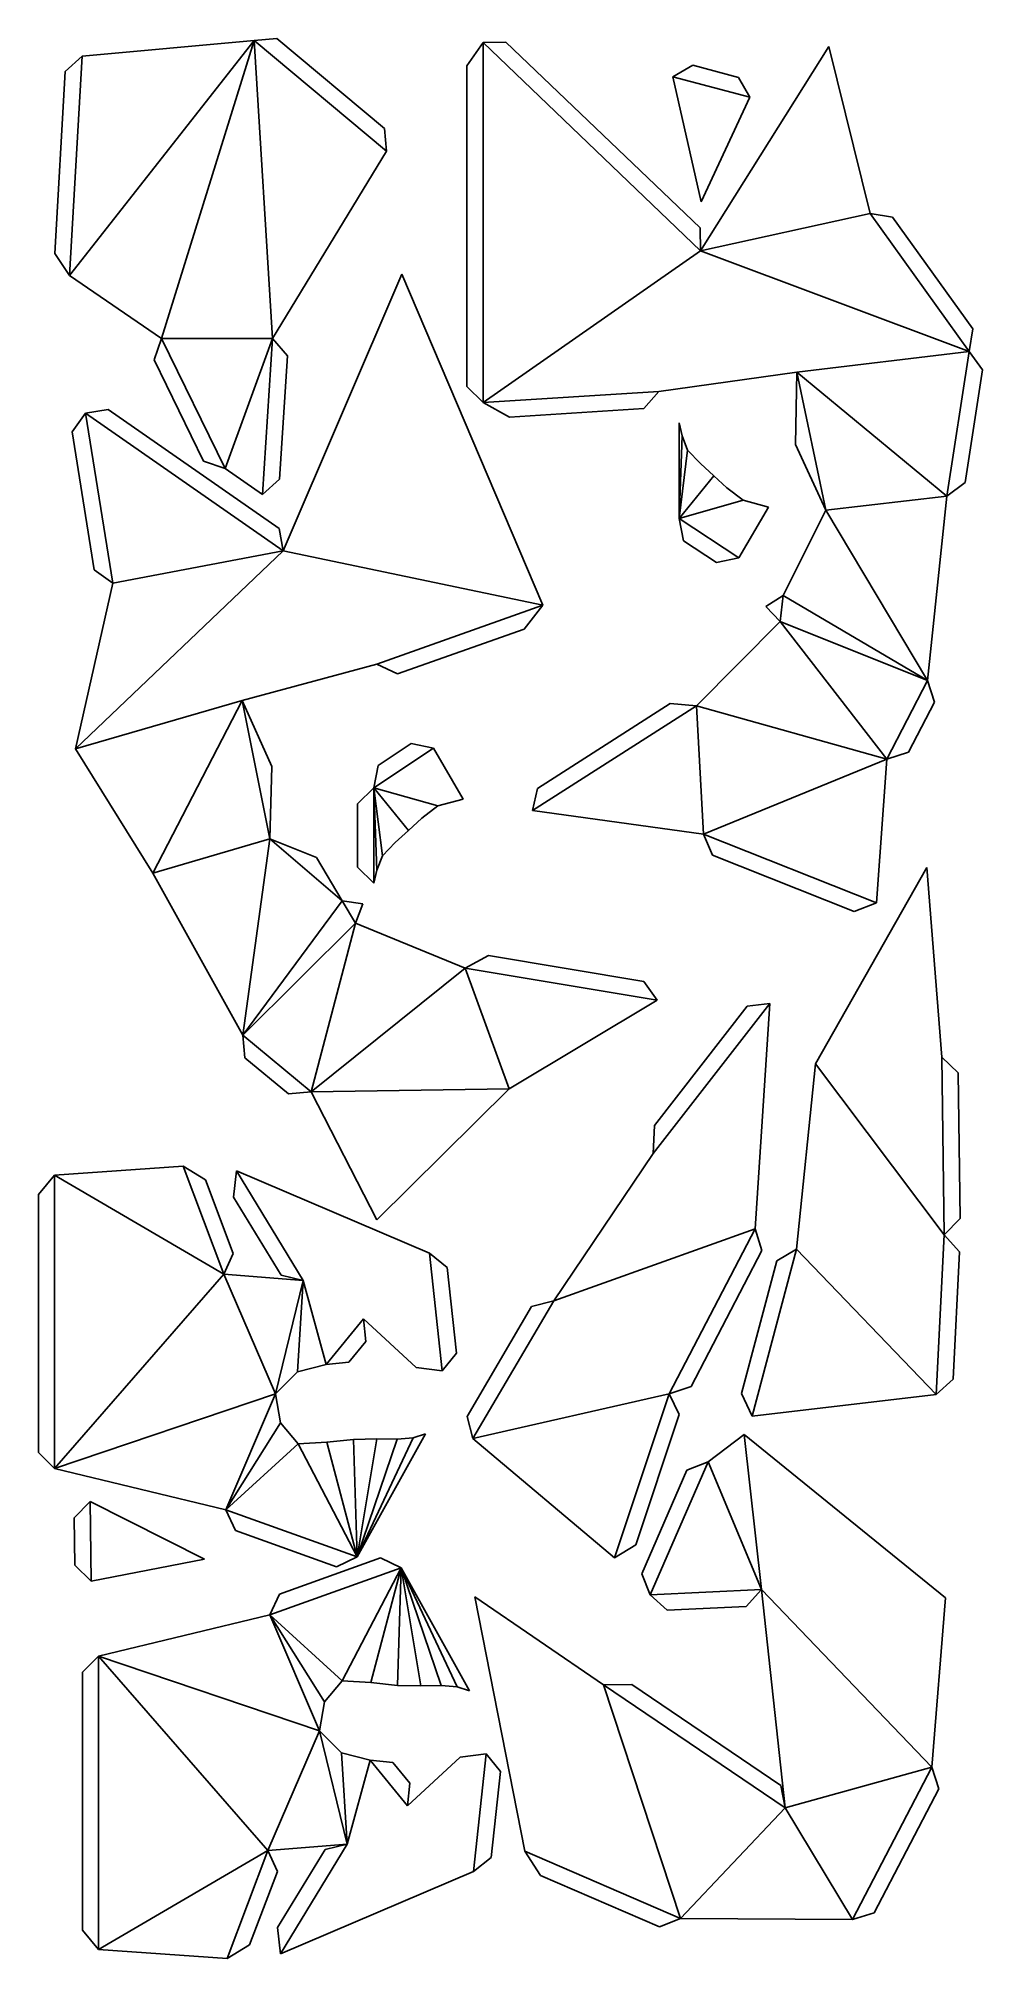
# Model space of a CAD drawing. Extents: x 606 to 899, y 6 to 601.
import ezdxf

# ---------------------------------------------------------------- set-up
doc = ezdxf.new("R2010")
doc.units = 0

msp = doc.modelspace()

# ---------------------------------------------------------------- linework, layer by layer
at = {"layer": 'CutLine', "color": 8, "linetype": 'CONTINUOUS'}
for p, q in [((614.390766, 590.779075), (619.670814, 595.482381)), ((672.965956, 600.399058), (619.670814, 595.482381)), ((672.965956, 600.399058), (680.008546, 601.033034)), ((680.008546, 601.033034), (713.418077, 573.141816)), ((739.016394, 592.578501), (744.016394, 599.753436)), ((744.016394, 599.753436), (751.085732, 599.909846)), ((751.085732, 599.909846), (811.32082, 542.282478)), ((851.234966, 598.511326), (811.47723, 535.21314)), ((864.094342, 546.737638), (851.234966, 598.511326)), ((611.128432, 534.308368), (614.390766, 590.779075)), ((739.016394, 493.154361), (739.016394, 592.578501)), ((802.930942, 589.160091), (809.046081, 592.710453)), ((809.046081, 592.710453), (823.24477, 588.942778)), ((802.930942, 589.160091), (811.717712, 550.335046)), ((823.24477, 588.942778), (826.795132, 582.827639)), ((811.717712, 550.335046), (826.795132, 582.827639)), ((713.418077, 573.141816), (714.052054, 566.099226)), ((678.72346, 507.94572), (714.052054, 566.099226)), ((811.32082, 542.282478), (811.47723, 535.21314)), ((864.094342, 546.737638), (871.072531, 545.595329)), ((871.072531, 545.595329), (895.964536, 510.958655)), ((615.746449, 527.551981), (611.128432, 534.308368)), ((615.746449, 527.551981), (644.212371, 508.04005)), ((718.796609, 527.962656), (682.028991, 442.145663)), ((762.536517, 425.292437), (718.796609, 527.962656)), ((641.922892, 501.349886), (644.212371, 508.04005)), ((678.72346, 507.94572), (683.382819, 502.626851)), ((895.964536, 510.958655), (894.822227, 503.980465)), ((657.315861, 469.940376), (641.922892, 501.349886)), ((683.382819, 502.626851), (680.855398, 464.387528)), ((894.822227, 503.980465), (898.993664, 498.270902)), ((798.551123, 491.548925), (841.400567, 497.584915)), ((840.968424, 475.162186), (841.400567, 497.584915)), ((898.993664, 498.270902), (893.551581, 463.310657)), ((744.016394, 488.154361), (739.016394, 493.154361)), ((752.243669, 483.656798), (744.016394, 488.154361)), ((798.551123, 491.548925), (793.87141, 486.247955)), ((616.499613, 479.067129), (620.643246, 484.796903)), ((620.643246, 484.796903), (627.727243, 485.963317)), ((627.727243, 485.963317), (680.775821, 449.104799)), ((793.87141, 486.247955), (752.243669, 483.656798)), ((623.375024, 436.269098), (616.499613, 479.067129)), ((805.733748, 477.804299), (804.796282, 481.834839)), ((804.796282, 481.834839), (804.796282, 452.23289)), ((807.477215, 473.358244), (805.733748, 477.804299)), ((811.485068, 469.222032), (807.477215, 473.358244)), ((850.325737, 454.78067), (840.968424, 475.162186)), ((664.006025, 467.650897), (657.315861, 469.940376)), ((664.006025, 467.650897), (675.532052, 459.660435)), ((680.855398, 464.387528), (675.532052, 459.660435)), ((815.6106, 465.42094), (811.485068, 469.222032)), ((819.685554, 461.653028), (815.6106, 465.42094)), ((824.673404, 457.851748), (819.685554, 461.653028)), ((881.924385, 401.995516), (887.842018, 459.139219)), ((893.551581, 463.310657), (887.842018, 459.139219)), ((823.326141, 439.950959), (832.574999, 455.751517)), ((832.574999, 455.751517), (824.673404, 457.851748)), ((850.325737, 454.78067), (837.145464, 428.274901)), ((680.775821, 449.104799), (682.028991, 442.145663)), ((806.201533, 445.302864), (804.796282, 452.23289)), ((816.396114, 438.545708), (806.201533, 445.302864)), ((629.104798, 432.125465), (623.375024, 436.269098)), ((823.326141, 439.950959), (816.396114, 438.545708)), ((629.104798, 432.125465), (617.593557, 380.745799)), ((762.536517, 425.292437), (756.730258, 417.930136)), ((831.689874, 424.858463), (837.145464, 428.274901)), ((836.160175, 420.226841), (831.689874, 424.858463)), ((756.730258, 417.930136), (717.417511, 403.998489)), ((836.160175, 420.226841), (810.270499, 394.132021)), ((669.247698, 395.799919), (711.034562, 407.04118)), ((717.417511, 403.998489), (711.034562, 407.04118)), ((881.924385, 401.995516), (884.058903, 395.254311)), ((669.247698, 395.799919), (678.433583, 375.340568)), ((760.899282, 368.518254), (802.076485, 394.829776)), ((802.076485, 394.829776), (810.270499, 394.132021)), ((884.058903, 395.254311), (875.985536, 379.699321)), ((711.490112, 375.62979), (721.684693, 382.386945)), ((721.684693, 382.386945), (728.614719, 380.981694)), ((617.593557, 380.745799), (641.590275, 342.228034)), ((678.433583, 375.340568), (677.813221, 352.922257)), ((710.08486, 368.699763), (711.490112, 375.62979)), ((737.863577, 365.181136), (728.614719, 380.981694)), ((866.048883, 333.006629), (869.244332, 377.564803)), ((875.985536, 379.699321), (869.244332, 377.564803)), ((705.08486, 363.699763), (710.08486, 368.699763)), ((705.08486, 344.097814), (705.08486, 363.699763)), ((729.961982, 363.080906), (737.863577, 365.181136)), ((759.378207, 361.612725), (760.899282, 368.518254)), ((720.899178, 355.511713), (724.974133, 359.279625)), ((724.974133, 359.279625), (729.961982, 363.080906)), ((759.378207, 361.612725), (812.383168, 354.33788)), ((677.813221, 352.922257), (692.316679, 347.115489)), ((712.765794, 347.574409), (716.773646, 351.710621)), ((716.773646, 351.710621), (720.899178, 355.511713)), ((815.182702, 347.844605), (812.383168, 354.33788)), ((692.316679, 347.115489), (700.327578, 333.70302)), ((711.022326, 343.128354), (712.765794, 347.574409)), ((859.187599, 330.353373), (815.182702, 347.844605)), ((641.590275, 342.228034), (669.431232, 291.975648)), ((710.08486, 339.097814), (705.08486, 344.097814)), ((710.08486, 339.097814), (711.022326, 343.128354)), ((881.655037, 343.990579), (847.121492, 283.080125)), ((886.379132, 285.233706), (881.655037, 343.990579)), ((700.327578, 333.70302), (706.685708, 332.698178)), ((706.685708, 332.698178), (704.388376, 326.685044)), ((866.048883, 333.006629), (859.187599, 330.353373)), ((738.434211, 312.825172), (704.388376, 326.685044)), ((738.434211, 312.825172), (745.69916, 316.678645)), ((745.69916, 316.678645), (793.894327, 308.611172)), ((793.894327, 308.611172), (798.000241, 302.854309)), ((752.087406, 275.386859), (798.000241, 302.854309)), ((797.167784, 263.98184), (825.975937, 300.981152)), ((825.975937, 300.981152), (832.992857, 301.85456)), ((828.405188, 231.986095), (832.992857, 301.85456)), ((670.109627, 284.937197), (669.431232, 291.975648)), ((683.633647, 273.790994), (670.109627, 284.937197)), ((847.121492, 283.080125), (841.29633, 225.624936)), ((886.379132, 285.233706), (891.442412, 280.297797)), ((891.442412, 280.297797), (892.017239, 235.171232)), ((690.672097, 274.469389), (683.633647, 273.790994)), ((690.672097, 274.469389), (711.075921, 234.728658)), ((711.075921, 234.728658), (752.087406, 275.386859)), ((796.779015, 255.343864), (797.167784, 263.98184)), ((650.920743, 251.413586), (611.045094, 248.60631)), ((650.920743, 251.413586), (657.895055, 247.126706)), ((796.779015, 255.343864), (765.920388, 209.659216)), ((606.045094, 242.573049), (611.045094, 248.60631)), ((657.895055, 247.126706), (666.528816, 224.371364)), ((666.580058, 241.789779), (667.460916, 249.928726)), ((727.347008, 224.454924), (667.460916, 249.928726)), ((606.045094, 162.626658), (606.045094, 242.573049)), ((681.366134, 217.630629), (666.580058, 241.789779)), ((892.017239, 235.171232), (887.08133, 230.107952)), ((828.405188, 231.986095), (830.529282, 225.241599)), ((887.08133, 230.107952), (891.819977, 224.859597)), ((666.528816, 224.371364), (663.6277, 217.922835)), ((727.347008, 224.454924), (732.856069, 220.022065)), ((830.529282, 225.241599), (808.557748, 183.068542)), ((824.223268, 180.884708), (835.179171, 222.078055)), ((835.179171, 222.078055), (841.29633, 225.624936)), ((891.819977, 224.859597), (889.804233, 185.363949)), ((688.240899, 215.976057), (663.6277, 217.922835)), ((688.240899, 215.976057), (681.366134, 217.630629)), ((732.856069, 220.022065), (735.735866, 193.418603)), ((759.078075, 207.875191), (765.920388, 209.659216)), ((706.951733, 204.052766), (707.619785, 197.013327)), ((706.951733, 204.052766), (723.261463, 188.946668)), ((739.074037, 173.760562), (759.078075, 207.875191)), ((707.619785, 197.013327), (702.326155, 190.609604)), ((702.326155, 190.609604), (695.286715, 189.941553)), ((735.735866, 193.418603), (731.303007, 187.909541)), ((679.645586, 180.781639), (686.424811, 187.596055)), ((686.424811, 187.596055), (695.286715, 189.941553)), ((723.261463, 188.946668), (731.303007, 187.909541)), ((889.804233, 185.363949), (884.555879, 180.625302)), ((681.198301, 171.804887), (679.645586, 180.781639)), ((808.557748, 183.068542), (801.722487, 180.770232)), ((801.722487, 180.770232), (804.887044, 174.446817)), ((827.544872, 173.92052), (824.223268, 180.884708)), ((827.544872, 173.92052), (884.555879, 180.625302)), ((740.858062, 166.918249), (739.074037, 173.760562)), ((804.887044, 174.446817), (791.422292, 134.003968)), ((686.649195, 165.348576), (681.198301, 171.804887)), ((703.798294, 166.698667), (695.507098, 165.843029)), ((711.048853, 166.898742), (703.798294, 166.698667)), ((704.904814, 130.231959), (726.17533, 168.434409)), ((717.344759, 166.792995), (711.048853, 166.898742)), ((722.360549, 167.147315), (717.344759, 166.792995)), ((726.17533, 168.434409), (722.360549, 167.147315)), ((740.858062, 166.918249), (784.822011, 130.007813)), ((824.993409, 168.196067), (813.840276, 159.692868)), ((887.447077, 117.59578), (824.993409, 168.196067)), ((611.045094, 157.626658), (606.045094, 162.626658)), ((695.507098, 165.843029), (686.649195, 165.348576)), ((611.045094, 157.626658), (664.159038, 144.802123)), ((793.30268, 125.030299), (807.260417, 157.103377)), ((807.260417, 157.103377), (813.840276, 159.692868)), ((617.150545, 142.386007), (622.073635, 147.461751)), ((657.623922, 129.551738), (622.073635, 147.461751)), ((667.183548, 138.410539), (664.159038, 144.802123)), ((617.374793, 127.69765), (617.150545, 142.386007)), ((698.513231, 127.207449), (667.183548, 138.410539)), ((791.422292, 134.003968), (784.822011, 130.007813)), ((622.450537, 122.774559), (617.374793, 127.69765)), ((622.450537, 122.774559), (657.623922, 129.551738)), ((680.83894, 118.726399), (712.168623, 129.929489)), ((704.904814, 130.231959), (698.513231, 127.207449)), ((712.168623, 129.929489), (718.560207, 126.904979)), ((739.830723, 88.702529), (718.560207, 126.904979)), ((795.89217, 118.45044), (793.30268, 125.030299)), ((830.363735, 120.104348), (825.609099, 114.870474)), ((830.363735, 120.104348), (837.748504, 52.462608)), ((677.81443, 112.334815), (680.83894, 118.726399)), ((781.423665, 90.639202), (741.434115, 117.887867)), ((741.434115, 117.887867), (756.930935, 39.016464)), ((801.126044, 113.695804), (795.89217, 118.45044)), ((825.609099, 114.870474), (801.126044, 113.695804)), ((883.268338, 65.108477), (887.447077, 117.59578)), ((677.81443, 112.334815), (624.700486, 99.51028)), ((619.700486, 94.51028), (624.700486, 99.51028)), ((619.700486, 14.563889), (619.700486, 94.51028)), ((694.853693, 85.332051), (700.304587, 91.788362)), ((700.304587, 91.788362), (709.162491, 91.293909)), ((709.162491, 91.293909), (717.453686, 90.438272)), ((717.453686, 90.438272), (724.704246, 90.238196)), ((724.704246, 90.238196), (731.000152, 90.343943)), ((731.000152, 90.343943), (736.015942, 89.989623)), ((736.015942, 89.989623), (739.830723, 88.702529)), ((781.423665, 90.639202), (790.174633, 90.748144)), ((790.174633, 90.748144), (836.41493, 59.406784)), ((693.300978, 76.355299), (694.853693, 85.332051)), ((700.080204, 69.540884), (693.300978, 76.355299)), ((708.942108, 67.195386), (700.080204, 69.540884)), ((708.942108, 67.195386), (715.981547, 66.527334)), ((715.981547, 66.527334), (721.275177, 60.123611)), ((736.916856, 68.19027), (720.607126, 53.084172)), ((744.958399, 69.227397), (736.916856, 68.19027)), ((744.958399, 69.227397), (749.391258, 63.718335)), ((721.275177, 60.123611), (720.607126, 53.084172)), ((749.391258, 63.718335), (746.511462, 37.114873)), ((883.268338, 65.108477), (885.392277, 58.363932)), ((836.41493, 59.406784), (837.748504, 52.462608)), ((885.392277, 58.363932), (865.363438, 19.921919)), ((677.283093, 39.214103), (701.896291, 41.160881)), ((677.283093, 39.214103), (680.184208, 32.765574)), ((680.235451, 15.347159), (695.021527, 39.506309)), ((695.021527, 39.506309), (701.896291, 41.160881)), ((746.511462, 37.114873), (741.0024, 32.682014)), ((761.818854, 31.460791), (756.930935, 39.016464)), ((680.184208, 32.765574), (671.550447, 10.010232)), ((681.116308, 7.208212), (741.0024, 32.682014)), ((798.701199, 15.541157), (761.818854, 31.460791)), ((805.273283, 18.150316), (798.701199, 15.541157)), ((805.273283, 18.150316), (858.618893, 17.79798)), ((865.363438, 19.921919), (858.618893, 17.79798)), ((624.700486, 8.530628), (619.700486, 14.563889)), ((681.116308, 7.208212), (680.235451, 15.347159)), ((624.700486, 8.530628), (664.576136, 5.723352)), ((671.550447, 10.010232), (664.576136, 5.723352))]:
    msp.add_line(p, q, dxfattribs=at)
at = {"layer": 'MountainLine', "color": 5, "linetype": 'CONTINUOUS'}
for p, q in [((619.670814, 595.482381), (615.746449, 527.551981)), ((744.016394, 599.753436), (744.016394, 488.154361)), ((811.47723, 535.21314), (744.016394, 599.753436)), ((864.094342, 546.737638), (811.47723, 535.21314)), ((894.822227, 503.980465), (864.094342, 546.737638)), ((678.72346, 507.94572), (644.212371, 508.04005)), ((675.532052, 459.660435), (678.72346, 507.94572)), ((887.842018, 459.139219), (894.822227, 503.980465)), ((841.400567, 497.584915), (887.842018, 459.139219)), ((620.643246, 484.796903), (629.104798, 432.125465)), ((682.028991, 442.145663), (620.643246, 484.796903)), ((804.796282, 452.23289), (805.733748, 477.804299)), ((804.796282, 452.23289), (815.6106, 465.42094)), ((887.842018, 459.139219), (850.325737, 454.78067)), ((824.673404, 457.851748), (804.796282, 452.23289)), ((804.796282, 452.23289), (823.326141, 439.950959)), ((629.104798, 432.125465), (682.028991, 442.145663)), ((837.145464, 428.274901), (836.160175, 420.226841)), ((869.244332, 377.564803), (836.160175, 420.226841)), ((836.160175, 420.226841), (881.924385, 401.995516)), ((641.590275, 342.228034), (669.247698, 395.799919)), ((810.270499, 394.132021), (759.378207, 361.612725)), ((812.383168, 354.33788), (810.270499, 394.132021)), ((810.270499, 394.132021), (869.244332, 377.564803)), ((728.614719, 380.981694), (710.08486, 368.699763)), ((710.08486, 368.699763), (710.08486, 339.097814)), ((711.022326, 343.128354), (710.08486, 368.699763)), ((720.899178, 355.511713), (710.08486, 368.699763)), ((710.08486, 368.699763), (729.961982, 363.080906)), ((677.813221, 352.922257), (641.590275, 342.228034)), ((700.327578, 333.70302), (677.813221, 352.922257)), ((704.388376, 326.685044), (700.327578, 333.70302)), ((704.388376, 326.685044), (669.431232, 291.975648)), ((704.388376, 326.685044), (690.672097, 274.469389)), ((690.672097, 274.469389), (738.434211, 312.825172)), ((738.434211, 312.825172), (752.087406, 275.386859)), ((798.000241, 302.854309), (738.434211, 312.825172)), ((847.121492, 283.080125), (887.08133, 230.107952)), ((663.6277, 217.922835), (611.045094, 248.60631)), ((611.045094, 248.60631), (611.045094, 157.626658)), ((667.460916, 249.928726), (688.240899, 215.976057)), ((828.405188, 231.986095), (765.920388, 209.659216)), ((731.303007, 187.909541), (727.347008, 224.454924)), ((841.29633, 225.624936), (884.555879, 180.625302)), ((688.240899, 215.976057), (679.645586, 180.781639)), ((686.424811, 187.596055), (688.240899, 215.976057)), ((688.240899, 215.976057), (695.286715, 189.941553)), ((679.645586, 180.781639), (611.045094, 157.626658)), ((740.858062, 166.918249), (801.722487, 180.770232)), ((664.159038, 144.802123), (681.198301, 171.804887)), ((703.798294, 166.698667), (704.904814, 130.231959)), ((704.904814, 130.231959), (722.360549, 167.147315)), ((704.904814, 130.231959), (711.048853, 166.898742)), ((717.344759, 166.792995), (704.904814, 130.231959)), ((824.993409, 168.196067), (830.363735, 120.104348)), ((664.159038, 144.802123), (686.649195, 165.348576)), ((704.904814, 130.231959), (695.507098, 165.843029)), ((718.560207, 126.904979), (709.162491, 91.293909)), ((717.453686, 90.438272), (718.560207, 126.904979)), ((731.000152, 90.343943), (718.560207, 126.904979)), ((718.560207, 126.904979), (724.704246, 90.238196)), ((736.015942, 89.989623), (718.560207, 126.904979)), ((795.89217, 118.45044), (830.363735, 120.104348)), ((830.363735, 120.104348), (883.268338, 65.108477)), ((694.853693, 85.332051), (677.81443, 112.334815)), ((700.304587, 91.788362), (677.81443, 112.334815)), ((624.700486, 99.51028), (693.300978, 76.355299)), ((624.700486, 99.51028), (624.700486, 8.530628)), ((837.748504, 52.462608), (781.423665, 90.639202)), ((781.423665, 90.639202), (805.273283, 18.150316)), ((693.300978, 76.355299), (701.896291, 41.160881)), ((701.896291, 41.160881), (700.080204, 69.540884)), ((708.942108, 67.195386), (701.896291, 41.160881)), ((741.0024, 32.682014), (744.958399, 69.227397)), ((858.618893, 17.79798), (883.268338, 65.108477)), ((624.700486, 8.530628), (677.283093, 39.214103)), ((701.896291, 41.160881), (681.116308, 7.208212)), ((756.930935, 39.016464), (805.273283, 18.150316))]:
    msp.add_line(p, q, dxfattribs=at)
at = {"layer": 'ValleyLine', "color": 1, "linetype": 'CONTINUOUS'}
for p, q in [((615.746449, 527.551981), (672.965956, 600.399058)), ((672.965956, 600.399058), (644.212371, 508.04005)), ((714.052054, 566.099226), (672.965956, 600.399058)), ((672.965956, 600.399058), (678.72346, 507.94572)), ((826.795132, 582.827639), (802.930942, 589.160091)), ((811.47723, 535.21314), (744.016394, 488.154361)), ((811.47723, 535.21314), (894.822227, 503.980465)), ((644.212371, 508.04005), (664.006025, 467.650897)), ((664.006025, 467.650897), (678.72346, 507.94572)), ((894.822227, 503.980465), (841.400567, 497.584915)), ((841.400567, 497.584915), (850.325737, 454.78067)), ((744.016394, 488.154361), (798.551123, 491.548925)), ((807.477215, 473.358244), (804.796282, 452.23289)), ((850.325737, 454.78067), (881.924385, 401.995516)), ((617.593557, 380.745799), (682.028991, 442.145663)), ((762.536517, 425.292437), (682.028991, 442.145663)), ((711.034562, 407.04118), (762.536517, 425.292437)), ((881.924385, 401.995516), (837.145464, 428.274901)), ((869.244332, 377.564803), (881.924385, 401.995516)), ((669.247698, 395.799919), (617.593557, 380.745799)), ((677.813221, 352.922257), (669.247698, 395.799919)), ((869.244332, 377.564803), (812.383168, 354.33788)), ((710.08486, 368.699763), (712.765794, 347.574409)), ((669.431232, 291.975648), (677.813221, 352.922257)), ((812.383168, 354.33788), (866.048883, 333.006629)), ((669.431232, 291.975648), (700.327578, 333.70302)), ((832.992857, 301.85456), (796.779015, 255.343864)), ((669.431232, 291.975648), (690.672097, 274.469389)), ((887.08133, 230.107952), (886.379132, 285.233706)), ((752.087406, 275.386859), (690.672097, 274.469389)), ((663.6277, 217.922835), (650.920743, 251.413586)), ((801.722487, 180.770232), (828.405188, 231.986095)), ((884.555879, 180.625302), (887.08133, 230.107952)), ((841.29633, 225.624936), (827.544872, 173.92052)), ((611.045094, 157.626658), (663.6277, 217.922835)), ((663.6277, 217.922835), (679.645586, 180.781639)), ((765.920388, 209.659216), (740.858062, 166.918249)), ((695.286715, 189.941553), (706.951733, 204.052766)), ((679.645586, 180.781639), (664.159038, 144.802123)), ((784.822011, 130.007813), (801.722487, 180.770232)), ((686.649195, 165.348576), (704.904814, 130.231959)), ((813.840276, 159.692868), (795.89217, 118.45044)), ((830.363735, 120.104348), (813.840276, 159.692868)), ((622.073635, 147.461751), (622.450537, 122.774559)), ((664.159038, 144.802123), (704.904814, 130.231959)), ((718.560207, 126.904979), (677.81443, 112.334815)), ((700.304587, 91.788362), (718.560207, 126.904979)), ((677.81443, 112.334815), (693.300978, 76.355299)), ((677.283093, 39.214103), (624.700486, 99.51028)), ((693.300978, 76.355299), (677.283093, 39.214103)), ((720.607126, 53.084172), (708.942108, 67.195386)), ((883.268338, 65.108477), (837.748504, 52.462608)), ((805.273283, 18.150316), (837.748504, 52.462608)), ((837.748504, 52.462608), (858.618893, 17.79798)), ((664.576136, 5.723352), (677.283093, 39.214103))]:
    msp.add_line(p, q, dxfattribs=at)

doc.saveas('drawing.dxf')
